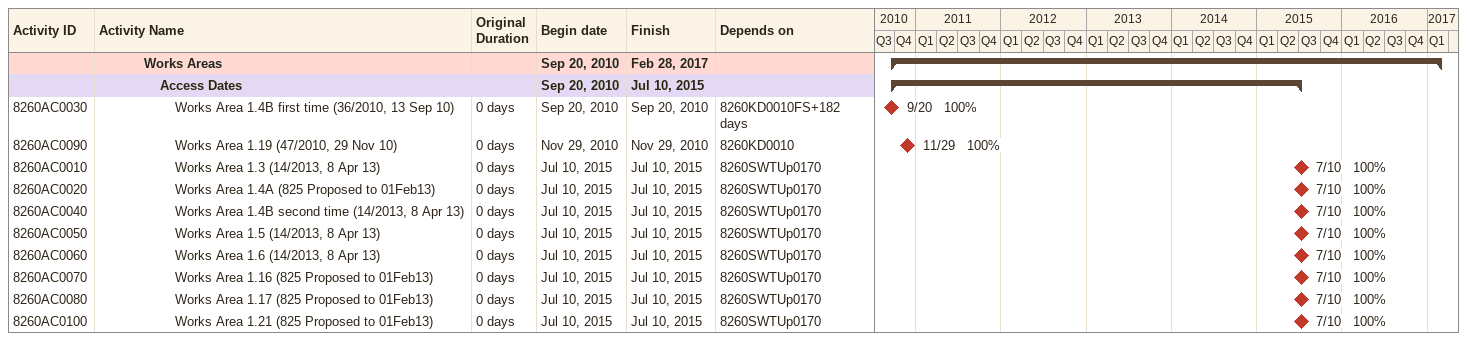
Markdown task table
| ID | Level | Task | Original duration | Start | Finish | Predecessors | % complete |
|---|---|---|---|---|---|---|---|
|  | 4 | **Works Areas** |  | 2010-09-20 | 2017-02-28 |  |  |
|  | 5 | **Access Dates** |  | 2010-09-20 | 2015-07-10 |  |  |
| 8260AC0030 | 6 | Works Area 1.4B first time (36/2010, 13 Sep 10) | 0d | 2010-09-20 | 2010-09-20 | 8260KD0010FS+182d | 100 |
| 8260AC0090 | 6 | Works Area 1.19 (47/2010, 29 Nov 10) | 0d | 2010-11-29 | 2010-11-29 | 8260KD0010 | 100 |
| 8260AC0010 | 6 | Works Area 1.3 (14/2013, 8 Apr 13) | 0d | 2015-07-10 | 2015-07-10 | 8260SWTUp0170 | 100 |
| 8260AC0020 | 6 | Works Area 1.4A (825 Proposed to 01Feb13) | 0d | 2015-07-10 | 2015-07-10 | 8260SWTUp0170 | 100 |
| 8260AC0040 | 6 | Works Area 1.4B second time (14/2013, 8 Apr 13) | 0d | 2015-07-10 | 2015-07-10 | 8260SWTUp0170 | 100 |
| 8260AC0050 | 6 | Works Area 1.5 (14/2013, 8 Apr 13) | 0d | 2015-07-10 | 2015-07-10 | 8260SWTUp0170 | 100 |
| 8260AC0060 | 6 | Works Area 1.6 (14/2013, 8 Apr 13) | 0d | 2015-07-10 | 2015-07-10 | 8260SWTUp0170 | 100 |
| 8260AC0070 | 6 | Works Area 1.16 (825 Proposed to 01Feb13) | 0d | 2015-07-10 | 2015-07-10 | 8260SWTUp0170 | 100 |
| 8260AC0080 | 6 | Works Area 1.17 (825 Proposed to 01Feb13) | 0d | 2015-07-10 | 2015-07-10 | 8260SWTUp0170 | 100 |
| 8260AC0100 | 6 | Works Area 1.21 (825 Proposed to 01Feb13) | 0d | 2015-07-10 | 2015-07-10 | 8260SWTUp0170 | 100 |
